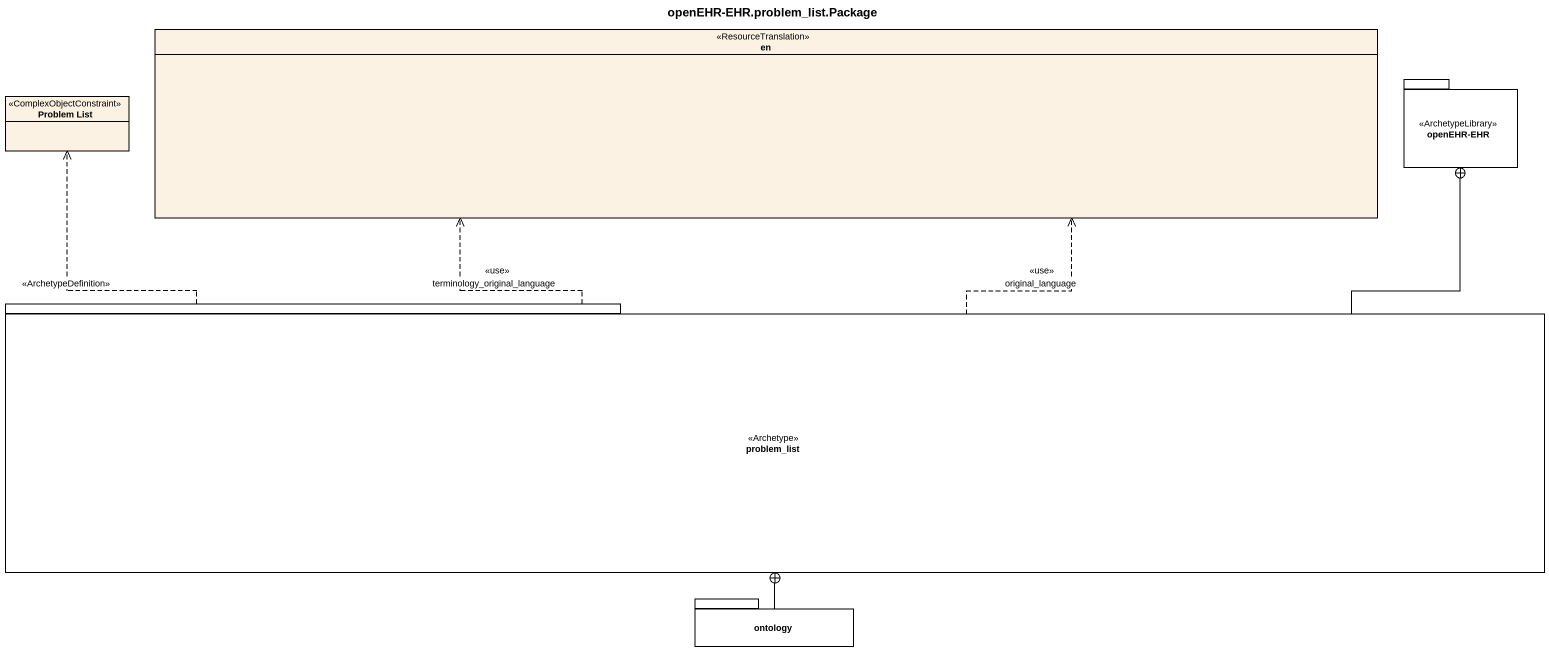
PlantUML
@startuml
title openEHR-EHR.problem_list.Package
hide circle
hide empty members
enum en <<ResourceTranslation>>
class "Problem List" as Problem_List <<ComplexObjectConstraint>>
package "openEHR-EHR" as openEHR_EHR <<ArchetypeLibrary>> {
}
package problem_list <<Archetype>> {
}
package ontology {
}
problem_list .up.> en : <<use>>\nterminology_original_language
problem_list .up.> en : <<use>>\noriginal_language
problem_list .left.> Problem_List : <<ArchetypeDefinition>>
problem_list -right-+ openEHR_EHR
ontology -up-+ problem_list
@enduml
